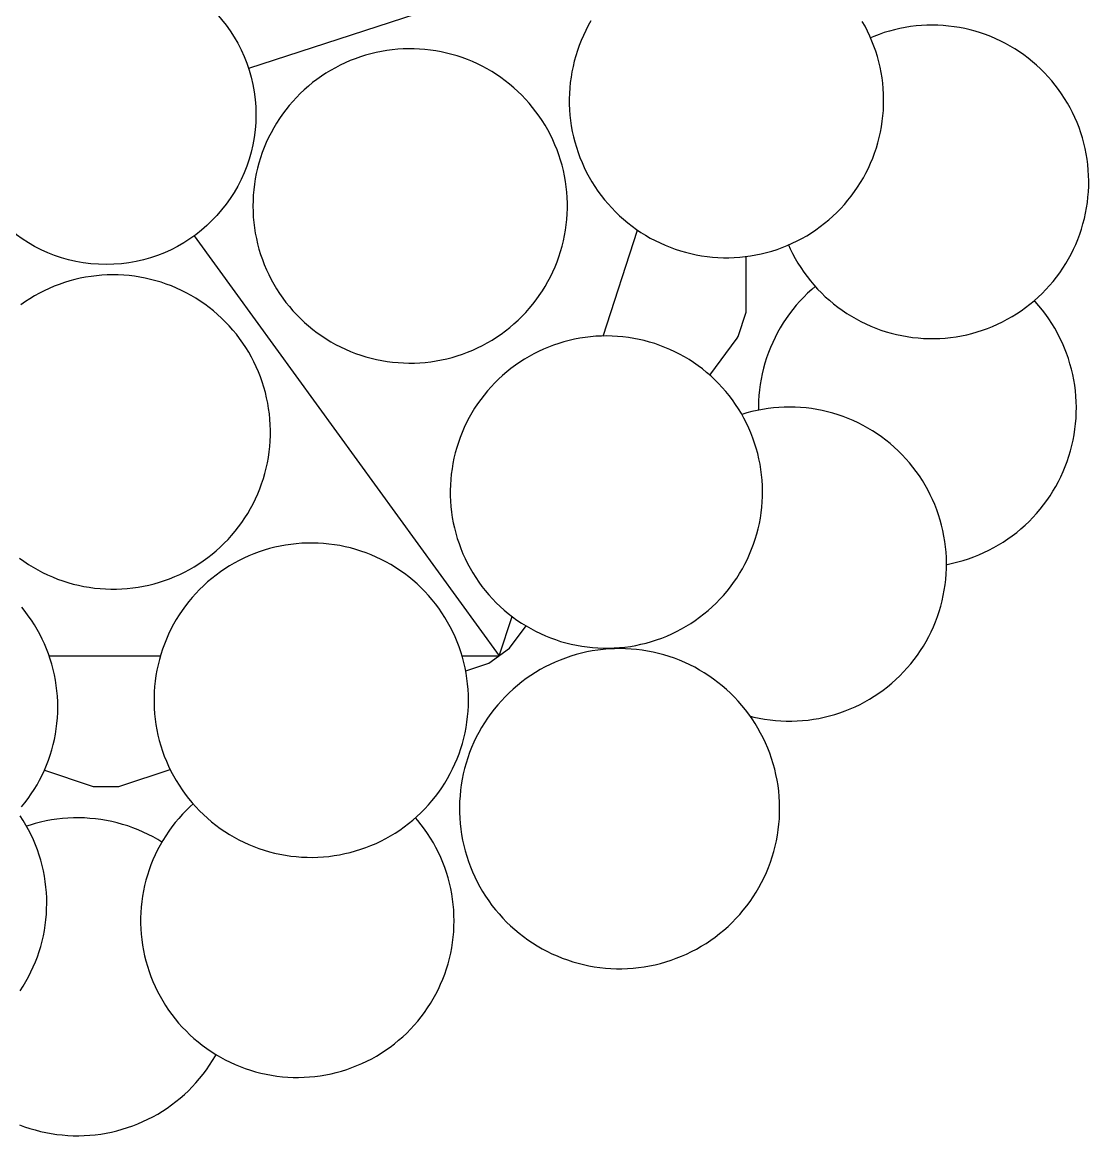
# Model space of a CAD drawing. Header units: millimetres. Extents: x 112 to 8820, y -2365 to 5002.
# Drawn here: x 7268.8 to 7660.4, y 835.1 to 1244 of the extents above; entities that cross this region are included whole.
import ezdxf

# ---------------------------------------------------------------- set-up
doc = ezdxf.new("R2010")
doc.units = ezdxf.units.MM

# ---------------------------------------------------------------- blocks, each defined once
blk = doc.blocks.new('TARAXACUM_88_S1_PL')
for p, q in [((23.358, 7.59), (5.231, 1.7)), ((3.233, -4.45), (14.436, -19.87)), ((18.251, -8.129), (19.514, -4.241)), ((14.436, -19.869), (14.905, -18.427)), ((-2.092, -19.869), (1.997, -19.869)), ((13.068, -19.869), (14.436, -19.869))]:
    blk.add_line(p, q)
for points in [[(17.802, 3.445), (17.704, 3.271), (17.611, 3.093), (17.525, 2.912), (17.445, 2.728), (17.372, 2.542), (17.305, 2.353), (17.244, 2.162), (17.191, 1.969), (17.144, 1.774), (17.104, 1.578), (17.07, 1.381), (17.044, 1.182), (17.024, 0.983), (17.012, 0.783), (17.006, 0.582), (17.007, 0.382), (17.016, 0.182), (17.031, -0.018), (17.053, -0.217), (17.082, -0.415), (17.118, -0.612), (17.16, -0.808), (17.21, -1.002), (17.266, -1.195), (17.329, -1.385), (17.398, -1.573), (17.474, -1.758), (17.556, -1.941), (17.645, -2.121), (17.74, -2.297), (17.84, -2.47), (17.947, -2.64), (18.06, -2.806), (18.178, -2.968), (18.302, -3.125), (18.431, -3.278), (18.565, -3.427), (18.705, -3.571), (18.849, -3.709), (18.998, -3.843), (19.152, -3.972), (19.31, -4.095), (19.472, -4.213), (19.638, -4.324), (19.808, -4.43), (19.982, -4.53), (20.159, -4.624), (20.339, -4.712), (20.522, -4.794), (20.708, -4.869), (20.896, -4.937), (21.087, -4.999), (21.279, -5.055), (21.473, -5.103), (21.669, -5.145), (21.867, -5.18), (22.065, -5.209), (22.264, -5.23), (22.464, -5.244), (22.664, -5.252), (22.865, -5.252), (23.065, -5.246), (23.265, -5.232), (23.464, -5.212), (23.663, -5.184), (23.86, -5.15), (24.056, -5.109), (24.251, -5.061), (24.444, -5.007), (24.634, -4.946), (24.823, -4.878), (25.009, -4.804), (25.192, -4.723), (25.373, -4.636), (25.55, -4.543), (25.724, -4.444), (25.895, -4.339), (26.061, -4.227), (26.224, -4.111), (26.383, -3.988), (26.537, -3.86), (26.687, -3.727), (26.832, -3.589), (26.972, -3.446), (27.107, -3.298), (27.237, -3.145), (27.361, -2.988), (27.48, -2.827), (27.594, -2.662), (27.701, -2.493), (27.803, -2.32), (27.898, -2.144), (27.988, -1.965), (28.071, -1.782), (28.147, -1.597), (28.218, -1.41), (28.281, -1.22), (28.338, -1.028), (28.389, -0.834), (28.432, -0.638), (28.469, -0.441), (28.499, -0.243), (28.522, -0.044), (28.538, 0.156), (28.547, 0.356), (28.549, 0.556), (28.545, 0.757), (28.533, 0.957), (28.514, 1.156), (28.489, 1.355), (28.456, 1.552), (28.417, 1.749), (28.371, 1.944), (28.318, 2.137), (28.259, 2.328), (28.192, 2.518), (28.12, 2.704), (28.041, 2.888), (27.955, 3.07), (27.864, 3.248), (27.766, 3.423)], [(26.866, -7.068), (27.028, -7.185), (27.194, -7.297), (27.363, -7.402), (27.536, -7.502), (27.713, -7.596), (27.892, -7.683), (28.075, -7.765), (28.26, -7.84), (28.448, -7.908), (28.638, -7.97), (28.83, -8.025), (29.023, -8.073), (29.219, -8.115), (29.415, -8.15), (29.613, -8.178), (29.812, -8.199), (30.011, -8.214), (30.211, -8.221), (30.41, -8.222), (30.61, -8.215), (30.809, -8.202), (31.008, -8.181), (31.206, -8.154), (31.403, -8.12), (31.598, -8.079), (31.792, -8.032), (31.984, -7.977), (32.175, -7.916), (32.363, -7.849), (32.548, -7.775), (32.731, -7.694), (32.911, -7.608), (33.088, -7.515), (33.261, -7.416), (33.431, -7.311), (33.598, -7.2), (33.76, -7.084), (33.918, -6.962), (34.072, -6.834), (34.221, -6.701), (34.366, -6.564), (34.505, -6.421), (34.64, -6.273), (34.769, -6.121), (34.894, -5.965), (35.012, -5.804), (35.125, -5.639), (35.232, -5.471), (35.334, -5.299), (35.429, -5.123), (35.518, -4.944), (35.601, -4.762), (35.677, -4.578), (35.747, -4.391), (35.811, -4.201), (35.867, -4.01), (35.918, -3.817), (35.961, -3.622), (35.998, -3.425), (36.028, -3.228), (36.05, -3.029), (36.067, -2.83), (36.076, -2.631), (36.078, -2.431), (36.073, -2.231), (36.061, -2.032), (36.043, -1.833), (36.017, -1.635), (35.985, -1.438), (35.946, -1.242), (35.9, -1.047), (35.847, -0.855), (35.788, -0.664), (35.722, -0.476), (35.65, -0.289), (35.571, -0.106), (35.486, 0.075), (35.394, 0.253), (35.297, 0.427), (35.193, 0.598), (35.084, 0.765), (34.969, 0.928), (34.848, 1.087), (34.722, 1.242), (34.591, 1.393), (34.454, 1.538), (34.313, 1.679), (34.166, 1.815), (34.015, 1.946), (33.86, 2.072), (33.7, 2.192), (33.537, 2.306), (33.369, 2.415), (33.198, 2.517), (33.023, 2.614), (32.845, 2.705), (32.664, 2.789), (32.48, 2.867), (32.293, 2.939), (32.105, 3.004), (31.914, 3.062), (31.721, 3.114), (31.526, 3.159), (31.33, 3.198), (31.133, 3.229), (30.935, 3.254), (30.736, 3.272), (30.536, 3.283), (30.337, 3.287), (30.137, 3.284), (29.937, 3.274), (29.738, 3.257), (29.54, 3.233), (29.343, 3.202), (29.146, 3.165), (28.952, 3.121), (28.759, 3.07), (28.567, 3.012), (28.378, 2.948), (28.191, 2.877), (28.068, 2.825)], [(25.056, -4.783), (25.118, -4.921), (25.206, -5.1), (25.301, -5.276), (25.401, -5.448), (25.508, -5.617), (25.62, -5.783), (25.738, -5.944), (25.861, -6.101), (25.99, -6.254), (26.124, -6.402), (26.263, -6.545), (26.407, -6.684), (26.556, -6.817), (26.709, -6.945), (26.866, -7.068)], [(22.172, -9.57), (23.168, -8.213), (23.168, -8.212), (23.213, -8.151), (23.504, -7.254), (23.504, -5.206)], [(-3.183, -16.286), (-3.02, -16.402), (-2.853, -16.514), (-2.682, -16.619), (-2.508, -16.718), (-2.331, -16.811), (-2.15, -16.898), (-1.967, -16.978), (-1.781, -17.053), (-1.592, -17.12), (-1.401, -17.181), (-1.208, -17.236), (-1.014, -17.283), (-0.818, -17.324), (-0.62, -17.358), (-0.422, -17.386), (-0.222, -17.406), (-0.022, -17.419), (0.178, -17.426), (0.378, -17.425), (0.578, -17.418), (0.778, -17.403), (0.978, -17.382), (1.176, -17.354), (1.373, -17.318), (1.569, -17.276), (1.763, -17.228), (1.956, -17.172), (2.146, -17.11), (2.335, -17.041), (2.52, -16.966), (2.703, -16.885), (2.884, -16.797), (3.06, -16.703), (3.234, -16.603), (3.404, -16.496), (3.57, -16.385), (3.732, -16.267), (3.89, -16.144), (4.044, -16.015), (4.193, -15.881), (4.337, -15.742), (4.477, -15.598), (4.611, -15.45), (4.74, -15.296), (4.864, -15.139), (4.982, -14.977), (5.095, -14.811), (5.201, -14.642), (5.302, -14.468), (5.397, -14.292), (5.485, -14.112), (5.567, -13.929), (5.643, -13.744), (5.712, -13.556), (5.775, -13.365), (5.831, -13.173), (5.881, -12.979), (5.923, -12.783), (5.959, -12.586), (5.988, -12.388), (6.01, -12.188), (6.025, -11.989), (6.033, -11.788), (6.034, -11.588), (6.029, -11.388), (6.016, -11.188), (5.996, -10.988), (5.97, -10.79), (5.936, -10.592), (5.896, -10.396), (5.849, -10.201), (5.795, -10.008), (5.735, -9.817), (5.668, -9.628), (5.594, -9.442), (5.514, -9.258), (5.428, -9.077), (5.335, -8.9), (5.237, -8.725), (5.132, -8.554), (5.021, -8.387), (4.905, -8.224), (4.783, -8.065), (4.656, -7.91), (4.524, -7.76), (4.386, -7.614), (4.243, -7.474), (4.096, -7.338), (3.944, -7.208), (3.787, -7.083), (3.626, -6.963), (3.461, -6.849), (3.293, -6.741), (3.12, -6.639), (2.945, -6.543), (2.766, -6.453), (2.584, -6.369), (2.399, -6.291), (2.211, -6.22), (2.022, -6.156), (1.83, -6.098), (1.636, -6.047), (1.441, -6.003), (1.244, -5.966), (1.046, -5.935), (0.847, -5.911), (0.647, -5.894), (0.447, -5.884), (0.247, -5.882), (0.046, -5.886), (-0.154, -5.897), (-0.353, -5.914), (-0.552, -5.939), (-0.75, -5.971), (-0.947, -6.01), (-1.142, -6.055), (-1.335, -6.107), (-1.527, -6.166), (-1.716, -6.231), (-1.903, -6.303), (-2.088, -6.381), (-2.269, -6.466), (-2.448, -6.557), (-2.623, -6.654), (-2.795, -6.758), (-2.963, -6.867), (-3.127, -6.981)], [(26.039, -6.308), (25.909, -6.419), (25.759, -6.557), (25.615, -6.699), (25.476, -6.846), (25.342, -6.998), (25.213, -7.155), (25.09, -7.316), (24.973, -7.481), (24.861, -7.65), (24.755, -7.823), (24.656, -7.999), (24.562, -8.179), (24.475, -8.362), (24.394, -8.547), (24.32, -8.736), (24.252, -8.927), (24.191, -9.12), (24.137, -9.315), (24.089, -9.512), (24.049, -9.711), (24.015, -9.911), (23.988, -10.111), (23.969, -10.313), (23.956, -10.515), (23.95, -10.718), (23.951, -10.852)], [(30.855, -16.52), (30.882, -16.515), (31.08, -16.474), (31.277, -16.426), (31.472, -16.37), (31.665, -16.309), (31.855, -16.24), (32.043, -16.165), (32.229, -16.083), (32.412, -15.996), (32.591, -15.901), (32.767, -15.801), (32.939, -15.694), (33.108, -15.582), (33.272, -15.464), (33.433, -15.34), (33.589, -15.211), (33.74, -15.076), (33.887, -14.936), (34.029, -14.792), (34.165, -14.642), (34.297, -14.488), (34.423, -14.329), (34.543, -14.166), (34.657, -13.999), (34.766, -13.828), (34.869, -13.653), (34.966, -13.475), (35.056, -13.294), (35.14, -13.109), (35.217, -12.922), (35.288, -12.732), (35.353, -12.54), (35.411, -12.346), (35.461, -12.15), (35.505, -11.952), (35.543, -11.753), (35.573, -11.553), (35.596, -11.351), (35.612, -11.149), (35.622, -10.947), (35.624, -10.744), (35.619, -10.542), (35.607, -10.339), (35.588, -10.138), (35.563, -9.937), (35.53, -9.737), (35.49, -9.538), (35.443, -9.341), (35.39, -9.146), (35.33, -8.952), (35.263, -8.761), (35.19, -8.572), (35.11, -8.386), (35.023, -8.202), (34.931, -8.022), (34.832, -7.845), (34.727, -7.672), (34.616, -7.503), (34.499, -7.337), (34.377, -7.175), (34.249, -7.018), (34.115, -6.866), (34.079, -6.827)], [(23.649, -22.089), (23.786, -22.123), (23.981, -22.165), (24.178, -22.2), (24.377, -22.228), (24.576, -22.249), (24.775, -22.264), (24.975, -22.271), (25.176, -22.272), (25.376, -22.265), (25.575, -22.252), (25.775, -22.231), (25.973, -22.204), (26.17, -22.17), (26.366, -22.129), (26.561, -22.081), (26.753, -22.027), (26.944, -21.966), (27.132, -21.898), (27.318, -21.824), (27.501, -21.743), (27.682, -21.656), (27.859, -21.563), (28.033, -21.464), (28.203, -21.359), (28.37, -21.248), (28.532, -21.131), (28.691, -21.009), (28.845, -20.881), (28.995, -20.748), (29.14, -20.61), (29.28, -20.467), (29.415, -20.319), (29.544, -20.167), (29.669, -20.01), (29.788, -19.849), (29.901, -19.683), (30.008, -19.515), (30.11, -19.342), (30.205, -19.166), (30.294, -18.987), (30.377, -18.805), (30.454, -18.62), (30.524, -18.432), (30.588, -18.242), (30.645, -18.05), (30.695, -17.857), (30.739, -17.661), (30.775, -17.465), (30.805, -17.267), (30.828, -17.068), (30.844, -16.868), (30.853, -16.668), (30.856, -16.468), (30.851, -16.268), (30.839, -16.068), (30.821, -15.869), (30.795, -15.67), (30.763, -15.473), (30.723, -15.276), (30.677, -15.081), (30.625, -14.888), (30.565, -14.697), (30.499, -14.508), (30.427, -14.322), (30.348, -14.138), (30.262, -13.957), (30.171, -13.779), (30.073, -13.604), (29.969, -13.433), (29.86, -13.265), (29.744, -13.101), (29.623, -12.942), (29.497, -12.787), (29.365, -12.636), (29.228, -12.49), (29.087, -12.348), (28.94, -12.212), (28.789, -12.081), (28.633, -11.955), (28.473, -11.835), (28.309, -11.72), (28.141, -11.612), (27.969, -11.509), (27.794, -11.412), (27.615, -11.321), (27.434, -11.236), (27.25, -11.158), (27.063, -11.086), (26.874, -11.021), (26.682, -10.962), (26.489, -10.91), (26.294, -10.865), (26.097, -10.827), (25.9, -10.795), (25.701, -10.77), (25.502, -10.753), (25.302, -10.742), (25.102, -10.738), (24.901, -10.741), (24.702, -10.751), (24.502, -10.768), (24.303, -10.791), (24.105, -10.822), (23.909, -10.86), (23.714, -10.904), (23.52, -10.955), (23.342, -11.009)], [(-3.102, -25.424), (-2.977, -25.269), (-2.858, -25.11), (-2.744, -24.946), (-2.636, -24.779), (-2.534, -24.608), (-2.438, -24.434), (-2.348, -24.256), (-2.264, -24.076), (-2.187, -23.893), (-2.116, -23.707), (-2.051, -23.519), (-1.993, -23.328), (-1.942, -23.136), (-1.897, -22.942), (-1.859, -22.747), (-1.828, -22.55), (-1.804, -22.353), (-1.787, -22.154), (-1.776, -21.956), (-1.773, -21.757), (-1.776, -21.558), (-1.786, -21.359), (-1.803, -21.161), (-1.827, -20.963), (-1.858, -20.766), (-1.896, -20.571), (-1.94, -20.377), (-1.991, -20.185), (-2.049, -19.994), (-2.114, -19.806), (-2.184, -19.62), (-2.262, -19.437), (-2.345, -19.256), (-2.435, -19.079), (-2.531, -18.904), (-2.633, -18.733), (-2.741, -18.566), (-2.854, -18.402), (-2.973, -18.243), (-3.098, -18.088)], [(13.203, -20.43), (14.055, -20.147), (14.818, -19.592), (15.418, -18.775)], [(-2.264, -24.076), (-0.544, -24.65), (-0.543, -24.649)], [(-0.543, -24.649), (-0.471, -24.673), (0.471, -24.673), (0.543, -24.649), (0.544, -24.65), (2.353, -24.047)], [(3.194, -25.308), (3.082, -25.409), (2.939, -25.549), (2.801, -25.693), (2.668, -25.842), (2.54, -25.995), (2.417, -26.153), (2.3, -26.315), (2.189, -26.481), (2.084, -26.65), (1.984, -26.824), (1.891, -27), (1.804, -27.18), (1.723, -27.363), (1.648, -27.548), (1.58, -27.736)], [(-3.154, -32.173), (-3.046, -32.005), (-2.943, -31.833), (-2.846, -31.657), (-2.756, -31.479), (-2.672, -31.297), (-2.594, -31.113), (-2.522, -30.926), (-2.457, -30.737), (-2.399, -30.545), (-2.347, -30.352), (-2.302, -30.156), (-2.264, -29.96), (-2.233, -29.762), (-2.209, -29.564), (-2.191, -29.364), (-2.181, -29.164), (-2.177, -28.964), (-2.18, -28.764), (-2.191, -28.564), (-2.208, -28.364), (-2.232, -28.166), (-2.263, -27.968), (-2.301, -27.771), (-2.346, -27.576), (-2.397, -27.383), (-2.455, -27.191), (-2.52, -27.002), (-2.591, -26.815), (-2.669, -26.63), (-2.753, -26.449), (-2.843, -26.27), (-2.94, -26.094), (-3.042, -25.922), (-3.151, -25.754)], [(2.048, -26.713), (1.901, -26.624), (1.724, -26.525), (1.545, -26.432), (1.361, -26.345), (1.176, -26.264), (0.987, -26.19), (0.796, -26.123), (0.602, -26.062), (0.407, -26.008), (0.21, -25.961), (0.012, -25.921), (-0.188, -25.887), (-0.389, -25.861), (-0.591, -25.842), (-0.793, -25.829), (-0.996, -25.824), (-1.198, -25.825), (-1.401, -25.834), (-1.603, -25.85), (-1.804, -25.873), (-2.005, -25.902), (-2.204, -25.939), (-2.402, -25.982), (-2.598, -26.033), (-2.792, -26.09), (-2.919, -26.132)], [(1.58, -27.736), (1.519, -27.926), (1.464, -28.118), (1.416, -28.312), (1.374, -28.507), (1.34, -28.704), (1.312, -28.902), (1.291, -29.1), (1.277, -29.299), (1.27, -29.499), (1.27, -29.699), (1.277, -29.898), (1.29, -30.098), (1.311, -30.296), (1.339, -30.494), (1.373, -30.691), (1.414, -30.886), (1.462, -31.08), (1.517, -31.273), (1.578, -31.463), (1.646, -31.65), (1.72, -31.836), (1.801, -32.019), (1.888, -32.198), (1.981, -32.375), (2.081, -32.548), (2.186, -32.718), (2.297, -32.884), (2.414, -33.046), (2.536, -33.204), (2.664, -33.358), (2.797, -33.507), (2.935, -33.651), (3.078, -33.791), (3.225, -33.925), (3.378, -34.054), (3.534, -34.178), (3.695, -34.296), (3.86, -34.409), (4.029, -34.516), (4.201, -34.617), (4.377, -34.712), (4.556, -34.801), (4.738, -34.883), (4.923, -34.959), (5.11, -35.029), (5.299, -35.092), (5.491, -35.149), (5.684, -35.198), (5.879, -35.242), (6.076, -35.278), (6.273, -35.307), (6.472, -35.33), (6.671, -35.346), (6.871, -35.354), (7.07, -35.356), (7.27, -35.351), (7.469, -35.339), (7.668, -35.32), (7.866, -35.294), (8.063, -35.262), (8.259, -35.222), (8.453, -35.176), (8.646, -35.123), (8.837, -35.063), (9.025, -34.997), (9.211, -34.924), (9.395, -34.845), (9.575, -34.76), (9.753, -34.668), (9.927, -34.57), (10.097, -34.467), (10.264, -34.357), (10.428, -34.242), (10.586, -34.121), (10.741, -33.994), (10.891, -33.863), (11.037, -33.726), (11.178, -33.584), (11.313, -33.437), (11.444, -33.286), (11.569, -33.131), (11.689, -32.971), (11.803, -32.807), (11.911, -32.639), (12.014, -32.467), (12.11, -32.293), (12.2, -32.114), (12.284, -31.933), (12.362, -31.749), (12.434, -31.563), (12.498, -31.374), (12.557, -31.183), (12.608, -30.99), (12.653, -30.795), (12.691, -30.599), (12.722, -30.402), (12.746, -30.203), (12.764, -30.004), (12.774, -29.805), (12.778, -29.605), (12.774, -29.405), (12.764, -29.206), (12.747, -29.007), (12.723, -28.809), (12.692, -28.611), (12.654, -28.415), (12.609, -28.22), (12.558, -28.027), (12.5, -27.836), (12.436, -27.647), (12.365, -27.461), (12.287, -27.276), (12.203, -27.095), (12.113, -26.917), (12.017, -26.742), (11.914, -26.57), (11.806, -26.402), (11.692, -26.238), (11.573, -26.078), (11.448, -25.923), (11.36, -25.821)], [(-3.18, -37.095), (-2.99, -37.166), (-2.798, -37.23), (-2.604, -37.287), (-2.408, -37.338), (-2.21, -37.381), (-2.011, -37.418), (-1.81, -37.448), (-1.609, -37.471), (-1.407, -37.487), (-1.204, -37.496), (-1.002, -37.498), (-0.799, -37.493), (-0.597, -37.48), (-0.395, -37.461), (-0.194, -37.435), (0.005, -37.402), (0.204, -37.362), (0.401, -37.315), (0.597, -37.261), (0.79, -37.201), (0.981, -37.133), (1.17, -37.06), (1.356, -36.979), (1.539, -36.893), (1.719, -36.8), (1.896, -36.7), (2.069, -36.595), (2.238, -36.484), (2.404, -36.367), (2.565, -36.244), (2.722, -36.116), (2.874, -35.983), (3.022, -35.844), (3.164, -35.7), (3.302, -35.551), (3.435, -35.398), (3.562, -35.24), (3.683, -35.078), (3.799, -34.912), (3.909, -34.741), (4.013, -34.567), (4.038, -34.521)]]:
    blk.add_lwpolyline(points)
for points in [[(12.693, 2.214), (12.499, 2.264), (12.304, 2.307), (12.106, 2.343), (11.908, 2.373), (11.709, 2.395), (11.509, 2.41), (11.309, 2.419), (11.109, 2.42), (10.909, 2.415), (10.709, 2.403), (10.509, 2.383), (10.31, 2.357), (10.113, 2.324), (9.916, 2.284), (9.722, 2.237), (9.528, 2.184), (9.337, 2.124), (9.148, 2.057), (8.962, 1.984), (8.778, 1.904), (8.597, 1.818), (8.419, 1.726), (8.245, 1.628), (8.074, 1.523), (7.906, 1.413), (7.743, 1.297), (7.584, 1.176), (7.429, 1.049), (7.278, 0.916), (7.132, 0.779), (6.991, 0.636), (6.855, 0.489), (6.725, 0.337), (6.599, 0.181), (6.48, 0.02), (6.365, -0.144), (6.257, -0.313), (6.154, -0.485), (6.058, -0.661), (5.968, -0.839), (5.884, -1.021), (5.806, -1.206), (5.735, -1.393), (5.67, -1.583), (5.612, -1.775), (5.56, -1.968), (5.516, -2.164), (5.478, -2.36), (5.447, -2.558), (5.423, -2.757), (5.406, -2.957), (5.395, -3.157), (5.392, -3.357), (5.396, -3.558), (5.406, -3.758), (5.424, -3.957), (5.449, -4.156), (5.48, -4.354), (5.518, -4.551), (5.563, -4.746), (5.615, -4.94), (5.673, -5.131), (5.738, -5.321), (5.81, -5.508), (5.888, -5.693), (5.973, -5.874), (6.063, -6.053), (6.16, -6.228), (6.263, -6.4), (6.372, -6.569), (6.486, -6.733), (6.606, -6.893), (6.732, -7.049), (6.863, -7.201), (6.999, -7.348), (7.14, -7.49), (7.286, -7.627), (7.437, -7.759), (7.592, -7.886), (7.752, -8.007), (7.916, -8.123), (8.083, -8.233), (8.254, -8.337), (8.429, -8.435), (8.607, -8.527), (8.788, -8.612), (8.972, -8.692), (9.159, -8.765), (9.348, -8.831), (9.539, -8.891), (9.733, -8.944), (9.928, -8.99), (10.124, -9.03), (10.322, -9.062), (10.52, -9.088), (10.72, -9.107), (10.92, -9.119), (11.12, -9.124), (11.321, -9.122), (11.521, -9.113), (11.72, -9.097), (11.92, -9.075), (12.118, -9.045), (12.315, -9.008), (12.51, -8.965), (12.704, -8.915), (12.896, -8.858), (13.087, -8.795), (13.274, -8.725), (13.46, -8.648), (13.642, -8.566), (13.821, -8.476), (13.998, -8.381), (14.171, -8.28), (14.34, -8.172), (14.505, -8.059), (14.667, -7.941), (14.824, -7.816), (14.976, -7.687), (15.125, -7.552), (15.268, -7.412), (15.406, -7.267), (15.54, -7.117), (15.668, -6.963), (15.79, -6.805), (15.907, -6.642), (16.019, -6.475), (16.124, -6.305), (16.224, -6.131), (16.317, -5.954), (16.404, -5.774), (16.485, -5.59), (16.56, -5.404), (16.628, -5.216), (16.689, -5.025), (16.744, -4.832), (16.792, -4.638), (16.833, -4.442), (16.868, -4.244), (16.895, -4.046), (16.916, -3.846), (16.929, -3.647), (16.936, -3.446), (16.936, -3.246), (16.929, -3.046), (16.915, -2.846), (16.894, -2.647), (16.866, -2.448), (16.831, -2.251), (16.789, -2.055), (16.741, -1.86), (16.686, -1.668), (16.624, -1.477), (16.556, -1.289), (16.481, -1.103), (16.4, -0.92), (16.312, -0.739), (16.218, -0.562), (16.118, -0.389), (16.013, -0.219), (15.901, -0.052), (15.784, 0.11), (15.661, 0.268), (15.532, 0.422), (15.399, 0.572), (15.26, 0.716), (15.116, 0.856), (14.968, 0.991), (14.815, 1.12), (14.657, 1.244), (14.496, 1.362), (14.33, 1.475), (14.161, 1.582), (13.988, 1.683), (13.811, 1.778), (13.632, 1.867), (13.449, 1.949), (13.264, 2.025), (13.076, 2.095), (12.886, 2.158)], [(14.925, -18.443), (15.087, -18.56), (15.252, -18.671), (15.42, -18.776), (15.593, -18.876), (15.769, -18.969), (15.948, -19.056), (16.129, -19.137), (16.314, -19.212), (16.501, -19.28), (16.69, -19.342), (16.881, -19.397), (17.074, -19.445), (17.269, -19.486), (17.465, -19.521), (17.662, -19.549), (17.86, -19.57), (18.058, -19.585), (18.257, -19.592), (18.456, -19.592), (18.655, -19.586), (18.854, -19.573), (19.051, -19.552), (19.249, -19.525), (19.445, -19.491), (19.639, -19.451), (19.833, -19.403), (20.024, -19.349), (20.214, -19.288), (20.401, -19.221), (20.586, -19.147), (20.768, -19.067), (20.947, -18.981), (21.123, -18.888), (21.296, -18.79), (21.466, -18.685), (21.631, -18.575), (21.793, -18.459), (21.95, -18.337), (22.104, -18.21), (22.252, -18.078), (22.396, -17.941), (22.536, -17.798), (22.67, -17.652), (22.799, -17.5), (22.922, -17.344), (23.041, -17.184), (23.153, -17.02), (23.26, -16.852), (23.361, -16.68), (23.456, -16.505), (23.544, -16.327), (23.627, -16.146), (23.703, -15.962), (23.773, -15.776), (23.836, -15.587), (23.893, -15.397), (23.943, -15.204), (23.986, -15.01), (24.022, -14.814), (24.052, -14.617), (24.075, -14.42), (24.091, -14.221), (24.1, -14.023), (24.102, -13.824), (24.098, -13.625), (24.086, -13.426), (24.067, -13.228), (24.042, -13.03), (24.01, -12.834), (23.971, -12.639), (23.925, -12.445), (23.873, -12.253), (23.813, -12.063), (23.748, -11.875), (23.676, -11.69), (23.597, -11.507), (23.512, -11.327), (23.421, -11.15), (23.324, -10.976), (23.221, -10.806), (23.112, -10.64), (22.998, -10.477), (22.877, -10.318), (22.752, -10.164), (22.621, -10.014), (22.485, -9.869), (22.344, -9.729), (22.198, -9.593), (22.048, -9.463), (21.893, -9.338), (21.734, -9.218), (21.57, -9.104), (21.403, -8.996), (21.233, -8.894), (21.059, -8.797), (20.881, -8.707), (20.701, -8.623), (20.518, -8.545), (20.332, -8.474), (20.144, -8.409), (19.954, -8.351), (19.762, -8.299), (19.568, -8.254), (19.372, -8.216), (19.176, -8.184), (18.978, -8.16), (18.78, -8.142), (18.581, -8.131), (18.383, -8.127), (18.184, -8.13), (17.985, -8.14), (17.787, -8.157), (17.589, -8.181), (17.392, -8.211), (17.197, -8.249), (17.003, -8.293), (16.81, -8.344), (16.62, -8.401), (16.431, -8.465), (16.245, -8.536), (16.062, -8.612), (15.881, -8.696), (15.703, -8.785), (15.529, -8.881), (15.358, -8.982), (15.19, -9.09), (15.027, -9.203), (14.867, -9.322), (14.712, -9.446), (14.561, -9.576), (14.414, -9.711), (14.272, -9.85), (14.136, -9.995), (14.004, -10.144), (13.878, -10.298), (13.757, -10.456), (13.642, -10.618), (13.532, -10.784), (13.428, -10.954), (13.33, -11.127), (13.238, -11.304), (13.153, -11.483), (13.073, -11.666), (13, -11.851), (12.934, -12.039), (12.874, -12.228), (12.821, -12.42), (12.774, -12.614), (12.734, -12.809), (12.701, -13.005), (12.675, -13.202), (12.655, -13.4), (12.643, -13.599), (12.637, -13.798), (12.638, -13.997), (12.647, -14.195), (12.662, -14.394), (12.684, -14.592), (12.712, -14.788), (12.748, -14.984), (12.79, -15.179), (12.84, -15.372), (12.895, -15.563), (12.958, -15.752), (13.027, -15.938), (13.102, -16.122), (13.184, -16.304), (13.272, -16.482), (13.366, -16.658), (13.466, -16.83), (13.572, -16.998), (13.684, -17.163), (13.801, -17.323), (13.924, -17.48), (14.052, -17.632), (14.186, -17.78), (14.324, -17.922), (14.468, -18.06), (14.616, -18.193), (14.768, -18.321)], [(2.073, -19.63), (2.011, -19.821), (1.956, -20.014), (1.908, -20.208), (1.866, -20.404), (1.831, -20.601), (1.803, -20.8), (1.783, -20.999), (1.769, -21.199), (1.761, -21.399), (1.761, -21.599), (1.768, -21.8), (1.782, -22), (1.803, -22.199), (1.83, -22.397), (1.865, -22.595), (1.906, -22.791), (1.954, -22.985), (2.009, -23.178), (2.071, -23.369), (2.139, -23.557), (2.213, -23.743), (2.294, -23.926), (2.381, -24.107), (2.475, -24.284), (2.575, -24.458), (2.68, -24.628), (2.792, -24.794), (2.909, -24.957), (3.031, -25.115), (3.159, -25.269), (3.293, -25.419), (3.431, -25.564), (3.575, -25.704), (3.723, -25.838), (3.876, -25.968), (4.033, -26.092), (4.194, -26.211), (4.36, -26.324), (4.529, -26.431), (4.702, -26.532), (4.878, -26.628), (5.058, -26.717), (5.24, -26.799), (5.425, -26.876), (5.613, -26.946), (5.803, -27.009), (5.995, -27.066), (6.189, -27.116), (6.385, -27.159), (6.582, -27.195), (6.78, -27.225), (6.979, -27.248), (7.179, -27.263), (7.379, -27.272), (7.579, -27.274), (7.78, -27.269), (7.98, -27.257), (8.179, -27.238), (8.378, -27.212), (8.576, -27.179), (8.772, -27.139), (8.967, -27.093), (9.16, -27.04), (9.351, -26.98), (9.54, -26.914), (9.727, -26.841), (9.911, -26.761), (10.092, -26.676), (10.27, -26.584), (10.445, -26.486), (10.616, -26.382), (10.783, -26.272), (10.947, -26.156), (11.106, -26.035), (11.261, -25.908), (11.412, -25.776), (11.558, -25.639), (11.699, -25.496), (11.835, -25.349), (11.966, -25.198), (12.092, -25.042), (12.212, -24.881), (12.326, -24.717), (12.435, -24.548), (12.538, -24.376), (12.635, -24.201), (12.725, -24.022), (12.809, -23.841), (12.887, -23.656), (12.959, -23.469), (13.024, -23.279), (13.082, -23.088), (13.134, -22.894), (13.179, -22.699), (13.217, -22.502), (13.248, -22.304), (13.273, -22.105), (13.29, -21.906), (13.301, -21.706), (13.304, -21.505), (13.301, -21.305), (13.291, -21.105), (13.273, -20.905), (13.249, -20.706), (13.218, -20.509), (13.18, -20.312), (13.135, -20.116), (13.084, -19.923), (13.026, -19.731), (12.961, -19.542), (12.89, -19.354), (12.812, -19.17), (12.728, -18.988), (12.637, -18.809), (12.541, -18.633), (12.438, -18.461), (12.33, -18.293), (12.215, -18.128), (12.096, -17.968), (11.97, -17.812), (11.839, -17.66), (11.703, -17.513), (11.562, -17.37), (11.417, -17.233), (11.266, -17.101), (11.111, -16.974), (10.952, -16.852), (10.788, -16.736), (10.621, -16.626), (10.45, -16.522), (10.275, -16.424), (10.097, -16.332), (9.916, -16.246), (9.732, -16.166), (9.546, -16.093), (9.357, -16.026), (9.166, -15.966), (8.973, -15.913), (8.778, -15.866), (8.582, -15.827), (8.384, -15.794), (8.185, -15.767), (7.986, -15.748), (7.786, -15.736), (7.586, -15.731), (7.385, -15.732), (7.185, -15.741), (6.985, -15.756), (6.786, -15.779), (6.588, -15.808), (6.391, -15.844), (6.195, -15.887), (6.001, -15.937), (5.809, -15.994), (5.619, -16.057), (5.431, -16.127), (5.246, -16.203), (5.063, -16.285), (4.884, -16.374), (4.707, -16.469), (4.534, -16.57), (4.365, -16.677), (4.199, -16.79), (4.038, -16.909), (3.88, -17.033), (3.728, -17.162), (3.579, -17.297), (3.436, -17.437), (3.297, -17.581), (3.163, -17.731), (3.035, -17.884), (2.912, -18.043), (2.795, -18.205), (2.683, -18.372), (2.578, -18.542), (2.478, -18.716), (2.384, -18.893), (2.297, -19.073), (2.216, -19.256), (2.141, -19.442)], [(15.322, -30.186), (15.488, -30.305), (15.657, -30.419), (15.83, -30.527), (16.007, -30.629), (16.187, -30.725), (16.37, -30.814), (16.557, -30.897), (16.746, -30.974), (16.938, -31.043), (17.132, -31.107), (17.328, -31.163), (17.526, -31.212), (17.725, -31.255), (17.926, -31.291), (18.128, -31.32), (18.331, -31.341), (18.534, -31.356), (18.738, -31.363), (18.942, -31.364), (19.146, -31.357), (19.35, -31.343), (19.553, -31.323), (19.755, -31.295), (19.956, -31.26), (20.156, -31.218), (20.354, -31.17), (20.55, -31.114), (20.744, -31.052), (20.936, -30.983), (21.126, -30.907), (21.313, -30.825), (21.497, -30.737), (21.677, -30.642), (21.854, -30.541), (22.028, -30.434), (22.198, -30.32), (22.364, -30.201), (22.525, -30.077), (22.682, -29.947), (22.835, -29.811), (22.982, -29.67), (23.125, -29.524), (23.263, -29.374), (23.395, -29.218), (23.522, -29.059), (23.643, -28.894), (23.758, -28.726), (23.868, -28.554), (23.971, -28.378), (24.068, -28.199), (24.159, -28.016), (24.244, -27.83), (24.322, -27.642), (24.394, -27.451), (24.458, -27.257), (24.516, -27.062), (24.568, -26.864), (24.612, -26.665), (24.649, -26.465), (24.68, -26.263), (24.703, -26.06), (24.72, -25.857), (24.729, -25.653), (24.731, -25.449), (24.726, -25.245), (24.715, -25.041), (24.696, -24.838), (24.67, -24.636), (24.636, -24.434), (24.596, -24.234), (24.55, -24.036), (24.496, -23.839), (24.435, -23.644), (24.368, -23.452), (24.294, -23.261), (24.213, -23.074), (24.126, -22.889), (24.033, -22.708), (23.934, -22.53), (23.828, -22.355), (23.716, -22.185), (23.599, -22.018), (23.475, -21.855), (23.347, -21.697), (23.212, -21.543), (23.073, -21.394), (22.928, -21.25), (22.779, -21.112), (22.625, -20.978), (22.466, -20.85), (22.303, -20.727), (22.136, -20.61), (21.964, -20.499), (21.789, -20.395), (21.611, -20.296), (21.429, -20.203), (21.244, -20.117), (21.056, -20.037), (20.866, -19.964), (20.673, -19.898), (20.478, -19.838), (20.281, -19.785), (20.082, -19.739), (19.882, -19.7), (19.68, -19.667), (19.478, -19.642), (19.275, -19.624), (19.071, -19.613), (18.867, -19.609), (18.663, -19.612), (18.459, -19.622), (18.256, -19.639), (18.053, -19.664), (17.852, -19.695), (17.651, -19.733), (17.452, -19.778), (17.255, -19.83), (17.06, -19.889), (16.866, -19.955), (16.676, -20.027), (16.488, -20.106), (16.302, -20.192), (16.12, -20.283), (15.941, -20.381), (15.766, -20.485), (15.594, -20.596), (15.426, -20.712), (15.262, -20.834), (15.103, -20.961), (14.948, -21.094), (14.798, -21.232), (14.653, -21.375), (14.513, -21.524), (14.378, -21.677), (14.248, -21.834), (14.124, -21.996), (14.006, -22.163), (13.894, -22.333), (13.787, -22.507), (13.687, -22.685), (13.593, -22.866), (13.505, -23.05), (13.423, -23.237), (13.349, -23.427), (13.28, -23.619), (13.219, -23.814), (13.164, -24.01), (13.117, -24.208), (13.076, -24.408), (13.042, -24.609), (13.015, -24.812), (12.995, -25.015), (12.982, -25.218), (12.976, -25.422), (12.977, -25.626), (12.986, -25.83), (13.001, -26.034), (13.024, -26.236), (13.053, -26.438), (13.09, -26.639), (13.133, -26.838), (13.184, -27.036), (13.241, -27.232), (13.305, -27.426), (13.376, -27.617), (13.453, -27.806), (13.537, -27.992), (13.627, -28.175), (13.723, -28.355), (13.826, -28.531), (13.934, -28.704), (14.049, -28.873), (14.169, -29.037), (14.296, -29.198), (14.427, -29.354), (14.564, -29.505), (14.706, -29.652), (14.853, -29.793), (15.005, -29.929), (15.161, -30.06)]]:
    blk.add_lwpolyline(points, close=True)
blk.add_circle((0, 0), 5.5)

msp = doc.modelspace()

# ---------------------------------------------------------------- block references
at = {"color": 0, "xscale": 10, "yscale": 10, "zscale": 10}
msp.add_blockref('TARAXACUM_88_S1_PL', (7299.59, 1210.08), dxfattribs=at)

doc.saveas('drawing.dxf')
